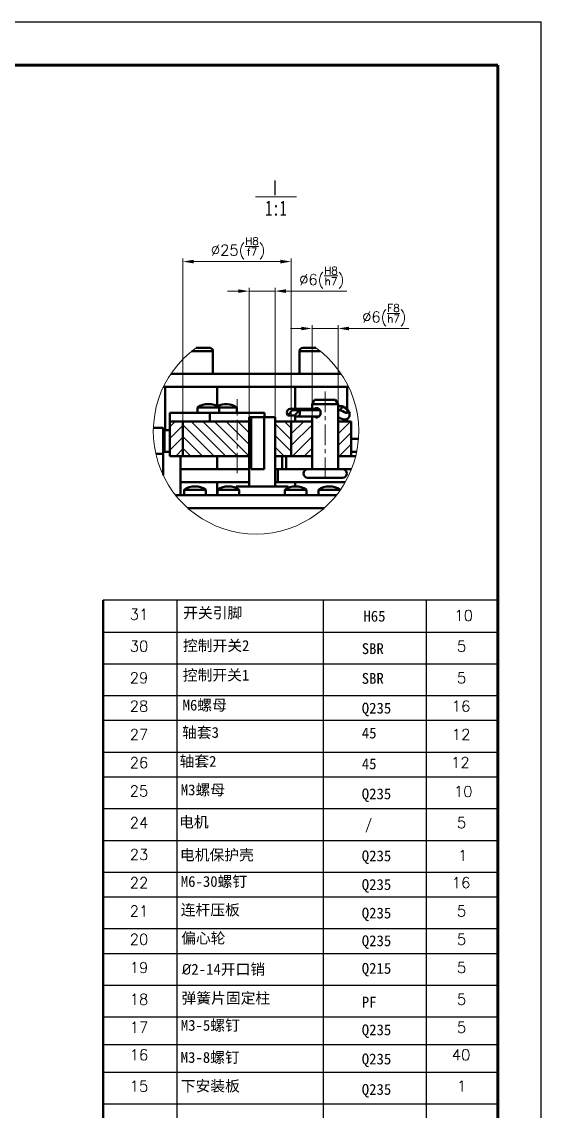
# Model space of a CAD drawing. Header units: millimetres. Extents: x 388 to 982, y 511 to 931.
# Drawn here: x 862.2 to 982, y 679.9 to 931.3 of the extents above; entities that cross this region are included whole.
import ezdxf

# ---------------------------------------------------------------- set-up
doc = ezdxf.new("R2010")
doc.units = ezdxf.units.MM
doc.header["$LTSCALE"] = 0.3
doc.linetypes.add('CENTER', pattern=[50.8, 31.75, -6.35, 6.35, -6.35])
doc.layers.add('10', color=7, linetype='Continuous')
for name, color, linetype, lineweight in [('剖面线', 190, 'Continuous', 18), ('尺寸线', 6, 'Continuous', 18), ('文字', 6, 'Continuous', 18), ('文字 @ 1', 6, 'Continuous', 18), ('粗实线', 7, 'Continuous', 50), ('细实线', 3, 'Continuous', 18), ('细点画线', 1, 'CENTER', 18)]:
    doc.layers.add(name, color=color, linetype=linetype, lineweight=lineweight)
doc.styles.add('SLDTEXTSTYLE0', font='TXT', dxfattribs={"width": 0.7})
doc.styles.add('我的样式', font='romans.shx', dxfattribs={"height": 2.5, "bigfont": 'chineset.shx'})
doc.dimstyles.new('我的样式', dxfattribs={"dimtxt": 2.5, "dimasz": 2.5, "dimexe": 0.75, "dimexo": 0.625, "dimtad": 1, "dimdec": 1, "dimlfac": 2, "dimdsep": 46, "dimtxsty": '我的样式', "dimcen": 2.5, "dimclrd": 256, "dimclre": 256, "dimclrt": 256, "dimadec": 0, "dimazin": 0, "dimtp": 0.018, "dimtm": 0.018, "dimtfac": 1, "dimtdec": 1, "dimtmove": 0, "dimatfit": 3, "dimfxl": 1, "dimlwd": 18, "dimlwe": 18, "dimarcsym": 0})

# ---------------------------------------------------------------- blocks, each defined once
blk = doc.blocks.new('*D47')
at = {"layer": 'Defpoints', "color": 0, "transparency": 16777216}
for p in [(920.6, 869.18), (914.6, 835.61), (920.6, 835.61)]:
    blk.add_point(p, dxfattribs=at)
at = {"layer": '尺寸线', "linetype": 'Continuous', "lineweight": 18, "transparency": 16777216}
for p, q in [((914.6, 836.24), (914.6, 869.93)), ((920.6, 836.24), (920.6, 869.93)), ((912.1, 869.18), (909.6, 869.18)), ((914.6, 869.18), (920.6, 869.18)), ((923.1, 869.18), (937.16, 869.18))]:
    blk.add_line(p, q, dxfattribs=at)
at = {"layer": '尺寸线', "transparency": 16777216}
for points in [[(912.1, 869.6), (912.1, 868.77), (914.6, 869.18)], [(923.1, 869.6), (923.1, 868.77), (920.6, 869.18)]]:
    blk.add_solid(points, dxfattribs=at)
at = {"layer": '尺寸线', "transparency": 16777216, "insert": (931.38, 872.27), "char_height": 2.5, "attachment_point": 5, "style": '我的样式'}
blk.add_mtext('{\\Fromans,chineset|c134;%%C6(\\H0.7x;\\SH8/h7;\\H1.4286x;)}', dxfattribs=at)
blk = doc.blocks.new('*D48')
at = {"layer": 'Defpoints', "color": 0, "transparency": 16777216}
for p in [(935.16, 860.56), (935.16, 835.61), (929.16, 834.16)]:
    blk.add_point(p, dxfattribs=at)
at = {"layer": '尺寸线', "linetype": 'Continuous', "lineweight": 18, "transparency": 16777216}
for p, q in [((926.66, 860.56), (924.16, 860.56)), ((929.16, 834.79), (929.16, 861.31)), ((929.16, 860.56), (935.16, 860.56)), ((935.16, 836.24), (935.16, 861.31)), ((937.66, 860.56), (951.46, 860.56))]:
    blk.add_line(p, q, dxfattribs=at)
at = {"layer": '尺寸线', "transparency": 16777216}
for points in [[(926.66, 860.97), (926.66, 860.14), (929.16, 860.56)], [(937.66, 860.97), (937.66, 860.14), (935.16, 860.56)]]:
    blk.add_solid(points, dxfattribs=at)
at = {"layer": '尺寸线', "transparency": 16777216, "insert": (945.81, 863.64), "char_height": 2.5, "attachment_point": 5, "style": '我的样式'}
blk.add_mtext('{\\Fromans,chineset|c134;%%C6(\\H0.7x;\\SF8/h7;\\H1.4286x;)}', dxfattribs=at)
blk = doc.blocks.new('*D49')
at = {"layer": 'Defpoints', "color": 0, "transparency": 16777216}
for p in [(924.35, 876), (899.35, 835.11), (924.35, 835.11)]:
    blk.add_point(p, dxfattribs=at)
at = {"layer": '尺寸线', "linetype": 'Continuous', "lineweight": 18, "transparency": 16777216}
for p, q in [((899.35, 835.74), (899.35, 876.75)), ((901.85, 876), (921.85, 876)), ((924.35, 835.74), (924.35, 876.75))]:
    blk.add_line(p, q, dxfattribs=at)
at = {"layer": '尺寸线', "transparency": 16777216}
for points in [[(901.85, 876.42), (901.85, 875.58), (899.35, 876)], [(921.85, 876.42), (921.85, 875.58), (924.35, 876)]]:
    blk.add_solid(points, dxfattribs=at)
at = {"layer": '尺寸线', "transparency": 16777216, "insert": (912.08, 879.08), "char_height": 2.5, "attachment_point": 5, "style": '我的样式'}
blk.add_mtext('{\\Fromans,chineset|c134;%%C25(\\H0.7x;\\SH8/f7;\\H1.4286x;)}', dxfattribs=at)

msp = doc.modelspace()

# ---------------------------------------------------------------- hatches: boundary and pattern name
at = {"layer": '剖面线'}
h = msp.add_hatch(dxfattribs=at)
h.set_pattern_fill('ANSI31', color=256, scale=0.6)
h.set_pattern_definition([(45, (-234.8019, -877.8943), (-1.3470384, 1.3470384), [])])
h.paths.add_polyline_path([(899.348, 839.112), (896.348, 839.112), (896.348, 831.112), (899.348, 831.112)])
h.paths.add_polyline_path([(929.155, 839.112), (924.348, 839.112), (924.348, 831.112), (929.155, 831.112)])
h.paths.add_polyline_path([(935.155, 831.112), (936.287, 831.112), (938.155, 831.112), (938.155, 839.112), (935.155, 839.112)])
h = msp.add_hatch(dxfattribs=at)
h.set_pattern_fill('ANSI31', color=256, scale=0.6, angle=90)
h.set_pattern_definition([(135, (-234.8019, -877.8943), (-1.3470384, -1.3470384), [])])
h.paths.add_polyline_path([(911.848, 839.112), (899.348, 839.112), (899.348, 831.112), (911.848, 831.112)])
h.paths.add_polyline_path([(914.599, 839.112), (911.848, 839.112), (911.848, 831.112), (914.599, 831.112)])
h.paths.add_polyline_path([(924.348, 839.112), (920.599, 839.112), (920.599, 831.112), (924.348, 831.112)])

# ---------------------------------------------------------------- linework, layer by layer
at = {"color": 3, "lineweight": -3}
for p in [(388.04, 931.342), (982.04, 511.342)]:
    msp.add_line(p, (982.04, 931.342), dxfattribs=at)
at = {"lineweight": 70}
for p, q in [((972.04, 921.342), (413.04, 921.342)), ((972.04, 521.342), (972.04, 921.342))]:
    msp.add_line(p, q, dxfattribs=at)
at = {"color": 7, "lineweight": 50}
msp.add_line((880.903, 797.834), (880.903, 577.342), dxfattribs=at)
at = {"layer": '10', "color": 0}
msp.add_line((972.04, 577.342), (972.04, 797.834), dxfattribs=at)
at = {"layer": '尺寸线'}
msp.add_line((916.118, 890.906), (925.588, 890.918), dxfattribs=at)
msp.add_arc((916.216, 836.833), 23.709, 125.59858, 54.40142, dxfattribs=at)
at = {"layer": '粗实线'}
for p, q in [((906.273, 855.362), (901.424, 855.362)), ((902.415, 856.112), (905.523, 856.112)), ((906.273, 850.112), (906.273, 855.362)), ((926.273, 855.362), (926.273, 850.112)), ((927.669, 855.362), (926.273, 855.362)), ((927.023, 856.112), (928.21, 856.112)), ((931.009, 855.362), (927.669, 855.362)), ((928.21, 856.112), (930.017, 856.112)), ((896.574, 850.112), (935.858, 850.112)), ((894.851, 847.112), (937.581, 847.112)), ((895.273, 847.112), (895.273, 837.112)), ((907.273, 842.658), (907.273, 847.112)), ((925.273, 847.112), (925.273, 842.012)), ((937.273, 841.879), (937.273, 847.112)), ((902.743, 842.334), (902.743, 841.112)), ((903.42, 842.334), (902.743, 842.334)), ((907.743, 842.334), (903.42, 842.334)), ((907.743, 841.112), (907.743, 842.334)), ((911.824, 842.334), (907.743, 842.334)), ((911.824, 841.112), (911.824, 842.334)), ((929.733, 844.112), (929.155, 843.112)), ((929.155, 843.112), (929.155, 842.012)), ((935.155, 843.112), (929.155, 843.112)), ((934.578, 844.112), (929.733, 844.112)), ((935.155, 843.112), (934.578, 844.112)), ((935.155, 828.112), (935.155, 843.112)), ((896.348, 841.112), (896.348, 839.112)), ((896.348, 841.112), (905.522, 841.112)), ((905.522, 841.112), (905.522, 839.112)), ((905.522, 841.112), (918.174, 841.112)), ((914.599, 840.112), (914.599, 831.112)), ((914.599, 840.112), (915.065, 840.112)), ((915.065, 831.112), (915.065, 840.112)), ((918.093, 840.112), (915.065, 840.112)), ((918.093, 828.112), (918.093, 840.112)), ((918.093, 840.112), (920.599, 840.112)), ((918.174, 841.112), (918.174, 840.112)), ((920.599, 831.112), (920.599, 840.112)), ((924.542, 841.73), (923.547, 840.493)), ((925.17, 840.493), (923.547, 840.493)), ((930.682, 842.012), (924.045, 842.012)), ((930.946, 841.73), (924.542, 841.73)), ((926.165, 841.73), (925.17, 840.493)), ((925.273, 840.376), (925.273, 839.112)), ((925.667, 840.212), (930.679, 840.212)), ((930.946, 841.73), (926.165, 841.73)), ((929.155, 840.212), (929.155, 828.112)), ((935.248, 841.73), (935.155, 841.73)), ((894.773, 837.612), (892.52, 837.612)), ((894.773, 831.612), (894.773, 837.612)), ((896.348, 839.112), (896.348, 831.112)), ((896.348, 839.112), (914.599, 839.112)), ((899.348, 831.112), (899.348, 839.112)), ((920.599, 839.112), (929.155, 839.112)), ((924.348, 831.112), (924.348, 839.112)), ((935.155, 839.112), (938.155, 839.112)), ((937.273, 839.112), (937.273, 839.741)), ((938.155, 831.112), (938.155, 839.112)), ((894.966, 837.112), (894.773, 837.112)), ((894.966, 837.112), (894.966, 832.112)), ((895.054, 837.112), (894.966, 837.112)), ((895.054, 837.112), (895.054, 832.112)), ((896.348, 837.112), (895.054, 837.112)), ((938.155, 835.112), (939.863, 835.112)), ((894.773, 831.612), (893.09, 831.612)), ((893.09, 831.612), (894.615, 831.612)), ((894.615, 831.612), (894.773, 831.612)), ((894.966, 832.112), (894.773, 832.112)), ((894.773, 826.72), (894.773, 831.612)), ((895.054, 832.112), (894.966, 832.112)), ((896.348, 832.112), (895.054, 832.112)), ((896.348, 831.112), (914.599, 831.112)), ((898.773, 822.112), (898.773, 831.112)), ((907.273, 828.112), (907.273, 831.112)), ((914.599, 831.112), (914.599, 824.112)), ((915.065, 828.112), (915.065, 831.112)), ((920.599, 824.112), (920.599, 831.112)), ((920.599, 831.112), (929.155, 831.112)), ((922.275, 831.112), (922.275, 828.112)), ((923.18, 828.112), (923.18, 831.112)), ((935.155, 831.112), (936.287, 831.112)), ((936.287, 831.112), (939.224, 831.112)), ((938.155, 832.112), (939.45, 832.112)), ((898.773, 828.112), (914.599, 828.112)), ((915.065, 828.112), (918.093, 828.112)), ((920.599, 828.112), (921.273, 828.112)), ((921.273, 828.112), (922.491, 828.112)), ((921.273, 828.112), (921.273, 825.112)), ((922.491, 828.112), (923.18, 828.112)), ((928.289, 828.112), (923.18, 828.112)), ((928.289, 828.112), (936.287, 828.112)), ((938.263, 828.112), (936.287, 828.112)), ((898.773, 825.112), (914.599, 825.112)), ((907.273, 822.112), (907.273, 825.112)), ((920.599, 825.112), (921.273, 825.112)), ((921.273, 825.112), (936.825, 825.112)), ((925.273, 825.112), (925.273, 824.178)), ((936.155, 826.112), (928.155, 826.112)), ((899.599, 823.334), (899.599, 822.112)), ((904.599, 823.334), (899.599, 823.334)), ((904.599, 822.112), (904.599, 823.334)), ((907.349, 823.334), (907.349, 822.112)), ((908.027, 823.334), (907.349, 823.334)), ((912.349, 823.334), (908.027, 823.334)), ((911.599, 824.112), (911.599, 823.808)), ((911.599, 824.112), (923.599, 824.112)), ((912.349, 822.112), (912.349, 823.334)), ((922.849, 823.334), (922.849, 822.112)), ((925.92, 823.334), (922.849, 823.334)), ((923.599, 823.808), (923.599, 824.112)), ((927.849, 823.334), (925.92, 823.334)), ((927.849, 822.112), (927.849, 823.334)), ((930.599, 823.334), (930.599, 822.112)), ((935.599, 823.334), (930.599, 823.334)), ((897.632, 822.112), (934.801, 822.112)), ((900.467, 819.112), (931.966, 819.112))]:
    msp.add_line(p, q, dxfattribs=at)
at = {"layer": '粗实线', "flags": 128}
for points in [[(936.602, 841.264), (936.917, 841.116), (937.19, 841.078), (937.37, 841.157), (937.425, 841.339), (937.346, 841.592), (937.146, 841.869), (936.863, 842.121), (936.545, 842.303), (936.251, 842.382), (936.033, 842.344), (935.93, 842.196)], [(923.547, 840.493), (923.405, 840.79), (923.36, 841.136), (923.42, 841.479), (923.574, 841.765), (923.801, 841.952), (924.064, 842.011), (924.324, 841.933), (924.542, 841.73)], [(925.17, 840.493), (925.387, 840.29), (925.648, 840.212), (925.911, 840.271), (926.138, 840.458), (926.292, 840.744), (926.352, 841.087), (926.307, 841.433), (926.165, 841.73)]]:
    msp.add_lwpolyline(points, dxfattribs=at)
at = {"layer": '粗实线'}
for centre, radius, start, end in [((905.523, 855.362), 0.75, 0, 90), ((927.023, 855.362), 0.75, 90, 180), ((905.243, 838.716), 4.398, 55.35857, 124.64143), ((909.324, 838.716), 4.398, 55.35857, 117.6464), ((935.332, 842.34), 0.615, 262.15102, 346.54204), ((935.054, 838.969), 2.768, 56.0048, 85.98267), ((928.155, 827.112), 1, 90, 270), ((936.155, 827.112), 1, 270, 90), ((902.099, 819.716), 4.398, 55.35857, 124.64143), ((909.849, 819.716), 4.398, 55.35857, 124.64143), ((925.349, 819.716), 4.398, 55.35857, 124.64143), ((933.099, 819.716), 4.398, 55.35857, 124.64143)]:
    msp.add_arc(centre, radius, start, end, dxfattribs=at)
for points, knots in [([(935.633, 839.878), (935.749, 839.814), (936.059, 839.643), (936.536, 839.53), (937.036, 839.587), (937.43, 839.793), (937.708, 840.125), (937.837, 840.519), (937.828, 840.926), (937.69, 841.351), (937.389, 841.811), (936.898, 842.261), (936.308, 842.585), (935.764, 842.687), (935.357, 842.653), (935.193, 842.547), (935.155, 842.523)], [0, 0, 0, 0, 0.0578424, 0.1546372, 0.2237919, 0.2889658, 0.3526846, 0.4150492, 0.4736971, 0.5388294, 0.6225517, 0.7208902, 0.8184961, 0.9113823, 0.9797632, 1, 1, 1, 1]), ([(929.824, 842.012), (929.846, 842.037), (929.927, 842.135), (930.13, 842.193), (930.405, 842.171), (930.681, 842.034), (930.926, 841.802), (931.112, 841.484), (931.138, 841.236), (931.151, 841.112)], [0, 0, 0, 0, 0.0572932, 0.2181009, 0.3703517, 0.5195729, 0.6748112, 0.8372179, 1, 1, 1, 1]), ([(931.151, 841.112), (931.14, 840.996), (931.117, 840.764), (930.948, 840.452), (930.708, 840.206), (930.419, 840.054), (930.14, 840.029), (929.935, 840.087), (929.85, 840.182), (929.824, 840.212)], [0, 0, 0, 0, 0.1520767, 0.3039116, 0.4619585, 0.6247148, 0.7810028, 0.9303371, 1, 1, 1, 1]), ([(935.155, 840.116), (935.271, 840.068), (935.426, 840.003), (935.592, 839.903), (935.633, 839.878)], [0, 0, 0, 0, 0.7482125, 1, 1, 1, 1])]:
    msp.add_open_spline(points, degree=3, knots=knots, dxfattribs=at)
at = {"layer": '细实线', "lineweight": -3}
for p, q in [((972.04, 797.834), (880.903, 797.834)), ((897.903, 797.834), (897.903, 583.236)), ((931.681, 797.834), (931.681, 583.236)), ((955.478, 797.834), (955.478, 583.236)), ((880.903, 790.507), (972.04, 790.507)), ((880.903, 783.18), (972.04, 783.18)), ((880.903, 775.853), (972.04, 775.853)), ((880.903, 770.13), (972.04, 770.13)), ((880.903, 762.803), (972.04, 762.803)), ((880.903, 757.08), (972.04, 757.08)), ((880.903, 749.753), (972.04, 749.753)), ((880.903, 742.426), (972.04, 742.426)), ((880.903, 735.099), (972.04, 735.099)), ((880.903, 729.376), (972.04, 729.376)), ((880.903, 722.049), (972.04, 722.049)), ((880.903, 716.326), (972.04, 716.326)), ((880.903, 708.999), (972.04, 708.999)), ((880.903, 701.672), (972.04, 701.672)), ((880.903, 695.316), (972.04, 695.316)), ((880.903, 688.961), (972.04, 688.961)), ((880.903, 681.634), (972.04, 681.634))]:
    msp.add_line(p, q, dxfattribs=at)
at = {"layer": '细点画线', "ltscale": 0.5}
for p, q in [((932.155, 846.042), (932.155, 825.553)), ((911.848, 827.132), (911.848, 844.259))]:
    msp.add_line(p, q, dxfattribs=at)

# ---------------------------------------------------------------- texts
at = {"layer": '文字', "char_height": 3.5, "attachment_point": 1, "style": 'SLDTEXTSTYLE0'}
for s, insert in [('{\\fSimSun|b0|i0|c134|p2;Ι}', (920.117, 894.783)), ('{\\fSimSun|b0|i0|c134|p2;1:1}', (918.317, 890.08))]:
    msp.add_mtext(s, dxfattribs=dict(at, insert=insert))
at = {"layer": '文字 @ 1', "lineweight": -3, "char_height": 2.5, "width": 27.55206, "attachment_point": 1, "style": '我的样式'}
for s, insert in [('31', (887.057, 795.827)), ('{\\fSimSun|b0|i0|c134|p2;开关引脚}', (899.402, 796.179)), ('{\\fSimSun|b0|i0|c134|p2;H65}', (941.004, 795.42)), ('1{\\Fromans,chineset|c134;0}', (961.992, 795.581)), ('30', (887.057, 788.5)), ('{\\fSimSun|b0|i0|c134|p2;控制开关2}', (899.349, 788.625)), ('{\\fSimSun|b0|i0|c134|p2;SBR}', (940.608, 787.915)), ('5', (962.586, 788.5)), ('{\\fSimSun|b0|i0|c134|p2;控制开关1}', (899.319, 781.819)), ('29', (887.057, 781.173)), ('{\\fSimSun|b0|i0|c134|p2;SBR}', (940.608, 781.053)), ('5', (962.586, 781.173)), ('28', (887.057, 774.648)), ('{\\fSimSun|b0|i0|c134|p2;M6螺母}', (899.268, 774.9)), ('16', (961.413, 774.648)), ('{\\fSimSun|b0|i0|c134|p2;Q235}', (940.625, 774.192)), ('27', (887.057, 768.123)), ('{\\fSimSun|b0|i0|c134|p2;轴套3}', (899.151, 768.583)), ('{\\fSimSun|b0|i0|c134|p2;45}', (940.625, 768.451)), ('12', (961.413, 768.123)), ('{\\fSimSun|b0|i0|c134|p2;轴套2}', (898.569, 761.923)), ('26', (887.057, 761.598)), ('{\\fSimSun|b0|i0|c134|p2;45}', (940.625, 761.346)), ('12', (961.235, 761.658)), ('25', (887.057, 755.073)), ('{\\fSimSun|b0|i0|c134|p2;M3螺母}', (898.836, 755.333)), ('{\\fSimSun|b0|i0|c134|p2;Q235}', (940.625, 754.405)), ('1{\\Fromans,chineset|c134;0}', (961.887, 754.956)), ('24', (887.057, 747.746)), ('{\\fSimSun|b0|i0|c134|p2;电机}', (898.463, 747.905)), ('{\\fSimSun|b0|i0|c134|p2;/}', (941.348, 747.379)), ('5', (962.586, 747.746)), ('23', (887.057, 740.419)), ('{\\fSimSun|b0|i0|c134|p2;电机保护壳}', (898.658, 740.313)), ('{\\fSimSun|b0|i0|c134|p2;Q235}', (940.625, 740.096)), ('1', (962.834, 740.18)), ('{\\fSimSun|b0|i0|c0|p2;M6\\fSimSun|b0|i0|c134|p2;-\\fSimSun|b0|i0|c0|p2;30\\fSimSun|b0|i0|c134|p2;螺钉}', (898.851, 734.191)), ('22', (887.057, 733.894)), ('{\\fSimSun|b0|i0|c134|p2;Q235}', (940.625, 733.476)), ('16', (961.413, 733.894)), ('21', (887.057, 727.369)), ('{\\fSimSun|b0|i0|c134|p2;连杆压板}', (898.841, 727.627)), ('{\\fSimSun|b0|i0|c134|p2;Q235}', (940.625, 726.901)), ('5', (962.586, 727.369)), ('20', (887.057, 720.844)), ('{\\fSimSun|b0|i0|c134|p2;偏心轮}', (898.934, 721.12)), ('{\\fSimSun|b0|i0|c134|p2;Q235}', (940.625, 720.505)), ('5', (962.586, 720.844)), ('19', (887.057, 714.318)), ('{\\fISOCPEUR|b0|i0|c0|p34;%%C\\fSimSun|b0|i0|c0|p2;2\\fSimSun|b0|i0|c134|p2;-\\fSimSun|b0|i0|c0|p2;14\\fSimSun|b0|i0|c134|p2;开口销}', (899.12, 713.927)), ('{\\fSimSun|b0|i0|c134|p2;Q215}', (940.625, 714.137)), ('5', (962.586, 714.318)), ('18', (887.057, 706.992)), ('{\\fSimSun|b0|i0|c134|p2;弹簧片固定柱}', (899.027, 707.27)), ('5', (962.586, 706.992)), ('{\\fSimSun|b0|i0|c134|p2;PF}', (940.625, 706.345)), ('17', (887.057, 700.534)), ('{\\fSimSun|b0|i0|c0|p2;M3\\fSimSun|b0|i0|c134|p2;-\\fSimSun|b0|i0|c0|p2;5\\fSimSun|b0|i0|c134|p2;螺钉}', (898.855, 700.993)), ('{\\fSimSun|b0|i0|c134|p2;Q235}', (940.625, 699.949)), ('5', (962.586, 700.534)), ('16', (887.057, 694.179)), ('{\\fSimSun|b0|i0|c0|p2;M3\\fSimSun|b0|i0|c134|p2;-\\fSimSun|b0|i0|c0|p2;8\\fSimSun|b0|i0|c134|p2;螺钉}', (898.83, 693.585)), ('40', (961.413, 694.179)), ('{\\fSimSun|b0|i0|c134|p2;Q235}', (940.625, 693.22)), ('15', (887.057, 686.954)), ('{\\fSimSun|b0|i0|c134|p2;下安装板}', (898.851, 686.991)), ('1', (962.586, 686.954)), ('{\\fSimSun|b0|i0|c134|p2;Q235}', (940.625, 686.197))]:
    msp.add_mtext(s, dxfattribs=dict(at, insert=insert))

# ---------------------------------------------------------------- dimensions: what is measured, and where the dimension line sits
at = {"layer": '尺寸线'}
for base, p1, p2, text, picture, middle in [((924.348, 876), (899.348, 835.112), (924.348, 835.112), '{\\Fromans,chineset|c134;%%C<>(\\H0.7x;\\SH8/f7;\\H1.4286x;)}', '*D49', (912.084, 876)), ((920.599, 869.183), (914.599, 835.612), (920.599, 835.612), '{\\Fromans,chineset|c134;%%C<>(\\H0.7x;\\SH8/h7;\\H1.4286x;)}', '*D47', (931.379, 869.183))]:
    dim = msp.add_linear_dim(base=base, p1=p1, p2=p2, text=text, dimstyle='我的样式', override={"dimlfac": 1}, dxfattribs=at)
    dim.commit()
    dim.dimension.update_dxf_attribs({"geometry": picture, "text_midpoint": middle, "dimtype": 160})
dim = msp.add_linear_dim(base=(935.155, 860.557), p1=(929.155, 834.162), p2=(935.155, 835.612), text='{\\Fromans,chineset|c134;%%C<>(\\H0.7x;\\SF8/h7;\\H1.4286x;)}', dimstyle='我的样式', override={"dimlfac": 1}, dxfattribs=at)
dim.commit()
dim.dimension.update_dxf_attribs({"geometry": '*D48', "text_midpoint": (945.81, 863.64)})

doc.saveas('drawing.dxf')
